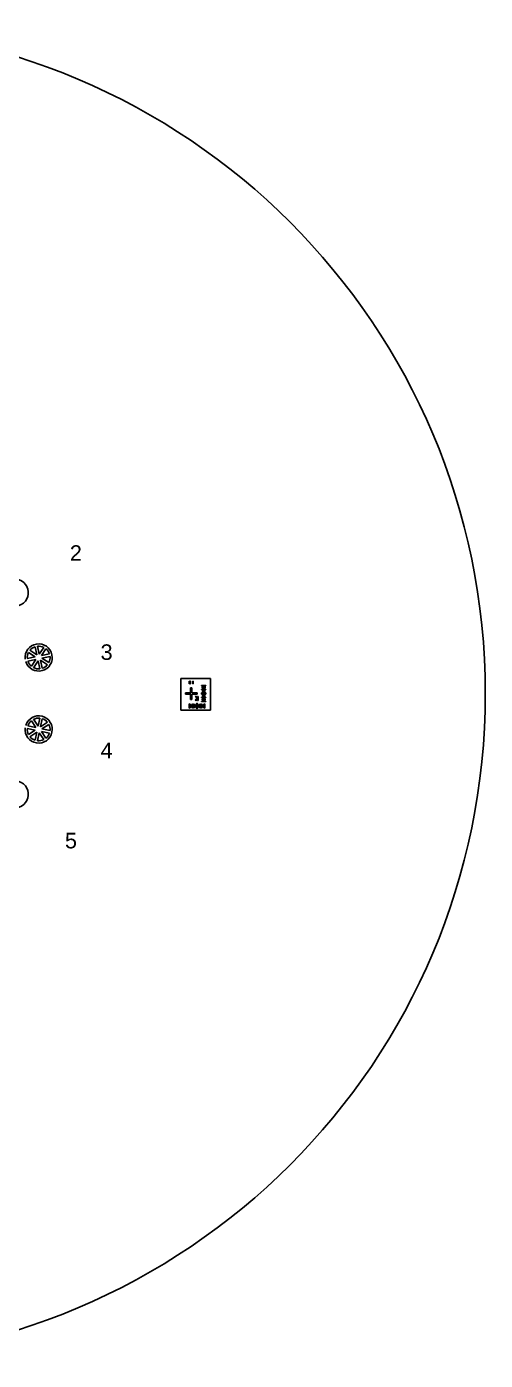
# Model space of a CAD drawing. Header units: millimetres. Extents: x 58887 to 110387, y 749 to 52249.
# Drawn here: x 92691 to 110387, y 749 to 52249 of the extents above; entities that cross this region are included whole.
import ezdxf

# ---------------------------------------------------------------- set-up
doc = ezdxf.new("R2010")
doc.units = ezdxf.units.MM
for name, color, linetype in [('Clear', 140, 'Continuous'), ('Flow - AZ50', 80, 'Continuous'), ('Opaque', 30, 'Continuous')]:
    doc.layers.add(name, color=color, linetype=linetype)
doc.styles.get("Standard").update_dxf_attribs({"font": 'arial.ttf'})

msp = doc.modelspace()

# ---------------------------------------------------------------- linework, layer by layer
at = {"layer": 'Clear'}
for p, q in [((98637, 27074), (99782, 27074)), ((98637, 25854), (98637, 27074)), ((99782, 27074), (99782, 25854)), ((99782, 25854), (98637, 25854))]:
    msp.add_line(p, q, dxfattribs=at)
for centre, start, end in [((92229, 30393), 222.965, 212.035), ((93153, 27889), 197.465, 186.535), ((93153, 25110), 173.465, 162.535), ((92229, 22606), 147.965, 137.035)]:
    msp.add_arc(centre, 525, start, end, dxfattribs=at)
at = {"layer": 'Flow - AZ50'}
for p, q in [((99105, 26974), (99105, 26874)), ((99117, 26974), (99105, 26974)), ((99105, 26874), (99117, 26874)), ((99117, 26874), (99117, 26974)), ((99512, 26805), (99437, 26805)), ((99437, 26805), (99437, 26793)), ((99437, 26793), (99512, 26793)), ((99512, 26793), (99512, 26805)), ((99017, 26524), (98817, 26524)), ((98817, 26524), (98817, 26474)), ((98817, 26474), (99017, 26474)), ((99067, 26724), (99017, 26724)), ((99017, 26724), (99017, 26524)), ((99017, 26474), (99017, 26274)), ((99017, 26274), (99067, 26274)), ((99067, 26524), (99067, 26724)), ((99267, 26524), (99067, 26524)), ((99067, 26274), (99067, 26474)), ((99067, 26474), (99267, 26474)), ((99214, 26400), (99196, 26382)), ((99267, 26311), (99196, 26382)), ((99267, 26311), (99196, 26240)), ((99282, 26333), (99214, 26400)), ((99282, 26290), (99214, 26222)), ((99267, 26474), (99267, 26524)), ((99308, 26389), (99282, 26389)), ((99282, 26389), (99282, 26333)), ((99282, 26290), (99282, 26233)), ((99308, 26233), (99308, 26389)), ((99512, 26505), (99412, 26505)), ((99412, 26505), (99412, 26493)), ((99412, 26493), (99512, 26493)), ((99512, 26655), (99437, 26655)), ((99437, 26655), (99437, 26643)), ((99437, 26643), (99512, 26643)), ((99512, 26355), (99437, 26355)), ((99437, 26355), (99437, 26343)), ((99437, 26343), (99512, 26343)), ((99512, 26775), (99462, 26775)), ((99462, 26775), (99462, 26763)), ((99462, 26763), (99512, 26763)), ((99512, 26745), (99462, 26745)), ((99462, 26745), (99462, 26733)), ((99462, 26733), (99512, 26733)), ((99512, 26715), (99462, 26715)), ((99462, 26715), (99462, 26703)), ((99462, 26703), (99512, 26703)), ((99512, 26685), (99462, 26685)), ((99462, 26685), (99462, 26673)), ((99462, 26673), (99512, 26673)), ((99512, 26625), (99462, 26625)), ((99462, 26625), (99462, 26613)), ((99462, 26613), (99512, 26613)), ((99512, 26595), (99462, 26595)), ((99462, 26595), (99462, 26583)), ((99462, 26583), (99512, 26583)), ((99512, 26565), (99462, 26565)), ((99462, 26565), (99462, 26553)), ((99462, 26553), (99512, 26553)), ((99512, 26535), (99462, 26535)), ((99462, 26535), (99462, 26523)), ((99462, 26523), (99512, 26523)), ((99512, 26475), (99462, 26475)), ((99462, 26475), (99462, 26463)), ((99462, 26463), (99512, 26463)), ((99512, 26445), (99462, 26445)), ((99462, 26445), (99462, 26433)), ((99462, 26433), (99512, 26433)), ((99512, 26415), (99462, 26415)), ((99462, 26415), (99462, 26403)), ((99462, 26403), (99512, 26403)), ((99512, 26385), (99462, 26385)), ((99462, 26385), (99462, 26373)), ((99462, 26373), (99512, 26373)), ((99512, 26325), (99462, 26325)), ((99462, 26325), (99462, 26313)), ((99462, 26313), (99512, 26313)), ((99512, 26295), (99462, 26295)), ((99462, 26295), (99462, 26283)), ((99462, 26283), (99512, 26283)), ((99512, 26265), (99462, 26265)), ((99462, 26265), (99462, 26253)), ((99512, 26763), (99512, 26775)), ((99512, 26733), (99512, 26745)), ((99512, 26703), (99512, 26715)), ((99512, 26673), (99512, 26685)), ((99512, 26643), (99512, 26655)), ((99512, 26613), (99512, 26625)), ((99512, 26583), (99512, 26595)), ((99512, 26553), (99512, 26565)), ((99512, 26523), (99512, 26535)), ((99512, 26493), (99512, 26505)), ((99512, 26463), (99512, 26475)), ((99512, 26433), (99512, 26445)), ((99512, 26403), (99512, 26415)), ((99512, 26373), (99512, 26385)), ((99512, 26343), (99512, 26355)), ((99512, 26313), (99512, 26325)), ((99512, 26283), (99512, 26295)), ((99512, 26253), (99512, 26265)), ((98955, 25934), (98955, 26009)), ((98955, 26009), (98967, 26009)), ((98967, 25934), (98955, 25934)), ((98967, 26009), (98967, 25934)), ((98985, 25959), (98985, 26009)), ((98985, 26009), (98997, 26009)), ((98997, 25959), (98985, 25959)), ((98997, 26009), (98997, 25959)), ((99015, 25959), (99015, 26009)), ((99015, 26009), (99027, 26009)), ((99027, 25959), (99015, 25959)), ((99027, 26009), (99027, 25959)), ((99045, 25959), (99045, 26009)), ((99045, 26009), (99057, 26009)), ((99057, 25959), (99045, 25959)), ((99057, 26009), (99057, 25959)), ((99075, 25959), (99075, 26009)), ((99075, 26009), (99087, 26009)), ((99087, 25959), (99075, 25959)), ((99087, 26009), (99087, 25959)), ((99105, 25934), (99105, 26009)), ((99105, 26009), (99117, 26009)), ((99117, 25934), (99105, 25934)), ((99117, 26009), (99117, 25934)), ((99135, 25959), (99135, 26009)), ((99135, 26009), (99147, 26009)), ((99147, 25959), (99135, 25959)), ((99147, 26009), (99147, 25959)), ((99165, 25959), (99165, 26009)), ((99165, 26009), (99177, 26009)), ((99177, 25959), (99165, 25959)), ((99177, 26009), (99177, 25959)), ((99195, 25959), (99195, 26009)), ((99195, 26009), (99207, 26009)), ((99207, 25959), (99195, 25959)), ((99214, 26222), (99196, 26240)), ((99207, 26009), (99207, 25959)), ((99225, 25959), (99225, 26009)), ((99225, 26009), (99237, 26009)), ((99237, 25959), (99225, 25959)), ((99237, 26009), (99237, 25959)), ((99255, 25909), (99255, 26009)), ((99255, 26009), (99267, 26009)), ((99267, 25909), (99255, 25909)), ((99267, 26009), (99267, 25909)), ((99282, 26233), (99308, 26233)), ((99285, 25959), (99285, 26009)), ((99285, 26009), (99297, 26009)), ((99297, 25959), (99285, 25959)), ((99297, 26009), (99297, 25959)), ((99315, 25959), (99315, 26009)), ((99315, 26009), (99327, 26009)), ((99327, 25959), (99315, 25959)), ((99327, 26009), (99327, 25959)), ((99345, 25959), (99345, 26009)), ((99345, 26009), (99357, 26009)), ((99357, 25959), (99345, 25959)), ((99357, 26009), (99357, 25959)), ((99375, 25959), (99375, 26009)), ((99375, 26009), (99387, 26009)), ((99387, 25959), (99375, 25959)), ((99387, 26009), (99387, 25959)), ((99405, 25934), (99405, 26009)), ((99405, 26009), (99417, 26009)), ((99417, 25934), (99405, 25934)), ((99417, 26009), (99417, 25934)), ((99435, 25959), (99435, 26009)), ((99435, 26009), (99447, 26009)), ((99447, 25959), (99435, 25959)), ((99512, 26205), (99437, 26205)), ((99437, 26205), (99437, 26193)), ((99437, 26193), (99512, 26193)), ((99447, 26009), (99447, 25959)), ((99462, 26253), (99512, 26253)), ((99512, 26235), (99462, 26235)), ((99462, 26235), (99462, 26223)), ((99462, 26223), (99512, 26223)), ((99465, 25959), (99465, 26009)), ((99465, 26009), (99477, 26009)), ((99477, 25959), (99465, 25959)), ((99477, 26009), (99477, 25959)), ((99495, 25959), (99495, 26009)), ((99495, 26009), (99507, 26009)), ((99507, 25959), (99495, 25959)), ((99507, 26009), (99507, 25959)), ((99512, 26223), (99512, 26235)), ((99512, 26193), (99512, 26205)), ((99525, 25959), (99525, 26009)), ((99525, 26009), (99537, 26009)), ((99537, 25959), (99525, 25959)), ((99537, 26009), (99537, 25959)), ((99555, 25934), (99555, 26009)), ((99555, 26009), (99567, 26009)), ((99567, 25934), (99555, 25934)), ((99567, 26009), (99567, 25934))]:
    msp.add_line(p, q, dxfattribs=at)
at = {"layer": 'Opaque'}
for p, q in [((93176, 28017), (93111, 28326)), ((93024, 27913), (92715, 27847)), ((93045, 27815), (92736, 27749)), ((93024, 27913), (92759, 28085)), ((93079, 27996), (92814, 28168)), ((93045, 27815), (92873, 27550)), ((93079, 27996), (93013, 28305)), ((93176, 28017), (93348, 28282)), ((93260, 27963), (93432, 28228)), ((93260, 27963), (93569, 28028)), ((93281, 27865), (93590, 27931)), ((93281, 27865), (93546, 27693)), ((93129, 27761), (92957, 27496)), ((93129, 27761), (93195, 27452)), ((93227, 27781), (93292, 27472)), ((93227, 27781), (93491, 27609)), ((98968, 26974), (98956, 26974)), ((98956, 26974), (98956, 26874)), ((98956, 26874), (98968, 26874)), ((98968, 26874), (98968, 26974)), ((99005, 26974), (98993, 26974)), ((98993, 26974), (98993, 26874)), ((98993, 26874), (99005, 26874)), ((99005, 26874), (99005, 26974)), ((99607, 26805), (99532, 26805)), ((99532, 26805), (99532, 26793)), ((99532, 26793), (99607, 26793)), ((99607, 26793), (99607, 26805)), ((99020, 26521), (98820, 26521)), ((98820, 26521), (98820, 26477)), ((98820, 26477), (99020, 26477)), ((99064, 26721), (99020, 26721)), ((99020, 26721), (99020, 26521)), ((99020, 26477), (99020, 26277)), ((99020, 26277), (99064, 26277)), ((99064, 26521), (99064, 26721)), ((99264, 26521), (99064, 26521)), ((99064, 26277), (99064, 26477)), ((99064, 26477), (99264, 26477)), ((99214, 26396), (99200, 26382)), ((99271, 26311), (99200, 26382)), ((99271, 26311), (99200, 26240)), ((99285, 26325), (99214, 26396)), ((99285, 26297), (99214, 26226)), ((99264, 26477), (99264, 26521)), ((99305, 26386), (99285, 26386)), ((99285, 26386), (99285, 26325)), ((99285, 26297), (99285, 26236)), ((99305, 26236), (99305, 26386)), ((99582, 26775), (99532, 26775)), ((99532, 26775), (99532, 26763)), ((99532, 26763), (99582, 26763)), ((99582, 26745), (99532, 26745)), ((99532, 26745), (99532, 26733)), ((99532, 26733), (99582, 26733)), ((99582, 26715), (99532, 26715)), ((99532, 26715), (99532, 26703)), ((99532, 26703), (99582, 26703)), ((99582, 26685), (99532, 26685)), ((99532, 26685), (99532, 26673)), ((99532, 26673), (99582, 26673)), ((99607, 26655), (99532, 26655)), ((99532, 26655), (99532, 26643)), ((99532, 26643), (99607, 26643)), ((99582, 26625), (99532, 26625)), ((99532, 26625), (99532, 26613)), ((99532, 26613), (99582, 26613)), ((99582, 26595), (99532, 26595)), ((99532, 26595), (99532, 26583)), ((99532, 26583), (99582, 26583)), ((99582, 26565), (99532, 26565)), ((99532, 26565), (99532, 26553)), ((99532, 26553), (99582, 26553)), ((99582, 26535), (99532, 26535)), ((99532, 26535), (99532, 26523)), ((99532, 26523), (99582, 26523)), ((99632, 26505), (99532, 26505)), ((99532, 26505), (99532, 26493)), ((99532, 26493), (99632, 26493)), ((99582, 26475), (99532, 26475)), ((99532, 26475), (99532, 26463)), ((99532, 26463), (99582, 26463)), ((99582, 26445), (99532, 26445)), ((99532, 26445), (99532, 26433)), ((99532, 26433), (99582, 26433)), ((99582, 26415), (99532, 26415)), ((99532, 26415), (99532, 26403)), ((99532, 26403), (99582, 26403)), ((99582, 26385), (99532, 26385)), ((99532, 26385), (99532, 26373)), ((99532, 26373), (99582, 26373)), ((99607, 26355), (99532, 26355)), ((99532, 26355), (99532, 26343)), ((99532, 26343), (99607, 26343)), ((99582, 26325), (99532, 26325)), ((99532, 26325), (99532, 26313)), ((99532, 26313), (99582, 26313)), ((99582, 26295), (99532, 26295)), ((99532, 26295), (99532, 26283)), ((99532, 26283), (99582, 26283)), ((99582, 26265), (99532, 26265)), ((99532, 26265), (99532, 26253)), ((99582, 26763), (99582, 26775)), ((99582, 26733), (99582, 26745)), ((99582, 26703), (99582, 26715)), ((99582, 26673), (99582, 26685)), ((99582, 26613), (99582, 26625)), ((99582, 26583), (99582, 26595)), ((99582, 26553), (99582, 26565)), ((99582, 26523), (99582, 26535)), ((99582, 26463), (99582, 26475)), ((99582, 26433), (99582, 26445)), ((99582, 26403), (99582, 26415)), ((99582, 26373), (99582, 26385)), ((99582, 26313), (99582, 26325)), ((99582, 26283), (99582, 26295)), ((99582, 26253), (99582, 26265)), ((99607, 26643), (99607, 26655)), ((99607, 26343), (99607, 26355)), ((99632, 26493), (99632, 26505)), ((98967, 26104), (98955, 26104)), ((98955, 26104), (98955, 26029)), ((98955, 26029), (98967, 26029)), ((98967, 26029), (98967, 26104)), ((98997, 26079), (98985, 26079)), ((98985, 26079), (98985, 26029)), ((98985, 26029), (98997, 26029)), ((98997, 26029), (98997, 26079)), ((99027, 26079), (99015, 26079)), ((99015, 26079), (99015, 26029)), ((99015, 26029), (99027, 26029)), ((99027, 26029), (99027, 26079)), ((99057, 26079), (99045, 26079)), ((99045, 26079), (99045, 26029)), ((99045, 26029), (99057, 26029)), ((99057, 26029), (99057, 26079)), ((99087, 26079), (99075, 26079)), ((99075, 26079), (99075, 26029)), ((99075, 26029), (99087, 26029)), ((99087, 26029), (99087, 26079)), ((99117, 26104), (99105, 26104)), ((99105, 26104), (99105, 26029)), ((99105, 26029), (99117, 26029)), ((99117, 26029), (99117, 26104)), ((99147, 26079), (99135, 26079)), ((99135, 26079), (99135, 26029)), ((99135, 26029), (99147, 26029)), ((99147, 26029), (99147, 26079)), ((99177, 26079), (99165, 26079)), ((99165, 26079), (99165, 26029)), ((99165, 26029), (99177, 26029)), ((99177, 26029), (99177, 26079)), ((99207, 26079), (99195, 26079)), ((99195, 26079), (99195, 26029)), ((99195, 26029), (99207, 26029)), ((99214, 26226), (99200, 26240)), ((99207, 26029), (99207, 26079)), ((99237, 26079), (99225, 26079)), ((99225, 26079), (99225, 26029)), ((99225, 26029), (99237, 26029)), ((99237, 26029), (99237, 26079)), ((99267, 26129), (99255, 26129)), ((99255, 26129), (99255, 26029)), ((99255, 26029), (99267, 26029)), ((99267, 26029), (99267, 26129)), ((99285, 26236), (99305, 26236)), ((99297, 26079), (99285, 26079)), ((99285, 26079), (99285, 26029)), ((99285, 26029), (99297, 26029)), ((99297, 26029), (99297, 26079)), ((99327, 26079), (99315, 26079)), ((99315, 26079), (99315, 26029)), ((99315, 26029), (99327, 26029)), ((99327, 26029), (99327, 26079)), ((99357, 26079), (99345, 26079)), ((99345, 26079), (99345, 26029)), ((99345, 26029), (99357, 26029)), ((99357, 26029), (99357, 26079)), ((99387, 26079), (99375, 26079)), ((99375, 26079), (99375, 26029)), ((99375, 26029), (99387, 26029)), ((99387, 26029), (99387, 26079)), ((99417, 26104), (99405, 26104)), ((99405, 26104), (99405, 26029)), ((99405, 26029), (99417, 26029)), ((99417, 26029), (99417, 26104)), ((99447, 26079), (99435, 26079)), ((99435, 26079), (99435, 26029)), ((99435, 26029), (99447, 26029)), ((99447, 26029), (99447, 26079)), ((99477, 26079), (99465, 26079)), ((99465, 26079), (99465, 26029)), ((99465, 26029), (99477, 26029)), ((99477, 26029), (99477, 26079)), ((99507, 26079), (99495, 26079)), ((99495, 26079), (99495, 26029)), ((99495, 26029), (99507, 26029)), ((99507, 26029), (99507, 26079)), ((99537, 26079), (99525, 26079)), ((99525, 26079), (99525, 26029)), ((99525, 26029), (99537, 26029)), ((99532, 26253), (99582, 26253)), ((99582, 26235), (99532, 26235)), ((99532, 26235), (99532, 26223)), ((99532, 26223), (99582, 26223)), ((99607, 26205), (99532, 26205)), ((99532, 26205), (99532, 26193)), ((99532, 26193), (99607, 26193)), ((99537, 26029), (99537, 26079)), ((99567, 26104), (99555, 26104)), ((99555, 26104), (99555, 26029)), ((99555, 26029), (99567, 26029)), ((99567, 26029), (99567, 26104)), ((99582, 26223), (99582, 26235)), ((99607, 26193), (99607, 26205)), ((93045, 25184), (92736, 25249)), ((93045, 25184), (92873, 25449)), ((93129, 25238), (92957, 25503)), ((93129, 25238), (93195, 25547)), ((93227, 25217), (93292, 25526)), ((93227, 25217), (93491, 25389)), ((93281, 25134), (93546, 25306)), ((93024, 25086), (92715, 25152)), ((93024, 25086), (92759, 24914)), ((93079, 25002), (92814, 24830)), ((93079, 25002), (93013, 24693)), ((93176, 24982), (93111, 24673)), ((93176, 24982), (93348, 24717)), ((93260, 25036), (93569, 24970)), ((93260, 25036), (93432, 24771)), ((93281, 25134), (93590, 25068))]:
    msp.add_line(p, q, dxfattribs=at)
msp.add_circle((84637, 26499), 25750, dxfattribs=at)
for centre, start, end in [((93153, 27889), 63.5242, 95.4758), ((93153, 27889), 153.5242, 185.4758), ((93153, 27889), 108.5242, 140.4758), ((93153, 27889), 18.5242, 50.4758), ((93153, 27889), 333.5242, 5.4758), ((93153, 27889), 198.5242, 230.4758), ((93153, 27889), 243.5242, 275.4758), ((93153, 27889), 288.5242, 320.4758), ((93153, 25110), 129.5242, 161.4758), ((93153, 25110), 84.5242, 116.4758), ((93153, 25110), 39.5242, 71.4758), ((93153, 25110), 354.5242, 26.4758), ((93153, 25110), 174.5242, 206.4758), ((93153, 25110), 219.5242, 251.4758), ((93153, 25110), 309.5242, 341.4758), ((93153, 25110), 264.5242, 296.4758)]:
    msp.add_arc(centre, 439, start, end, dxfattribs=at)

# ---------------------------------------------------------------- texts
at = {"layer": 'Clear', "char_height": 600, "attachment_point": 1}
for s, insert in [('2', (94355, 32223)), ('3', (95541, 28397)), ('4', (95541, 24602)), ('5', (94166, 21119))]:
    msp.add_mtext_dynamic_manual_height_columns(s, width=1234.99, gutter_width=12.5, heights=[2.273736754432321e-13], dxfattribs=dict(at, insert=insert))

doc.saveas('drawing.dxf')
